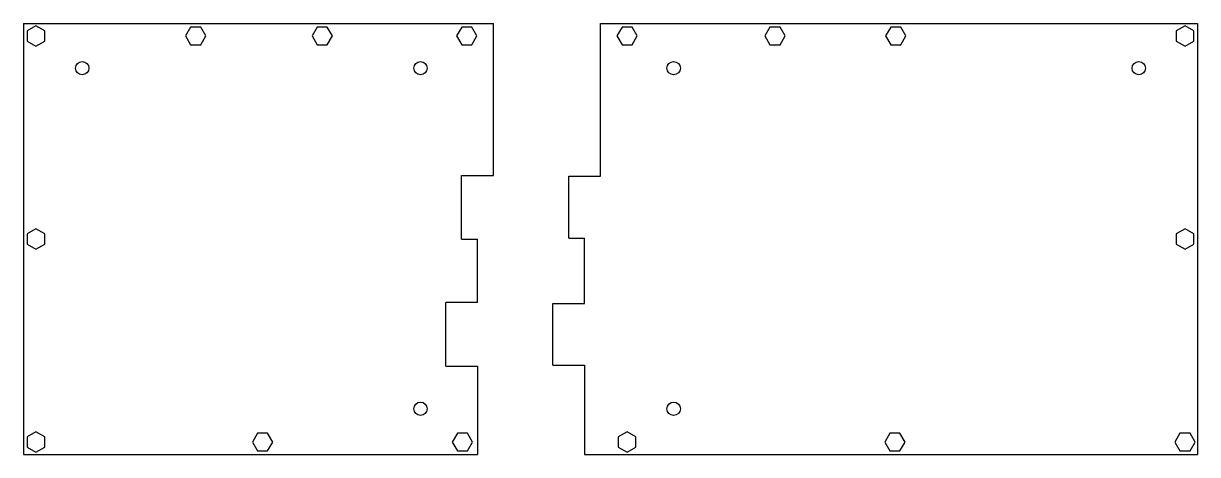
# Model space of a CAD drawing. Extents: x 320 to 672, y 331 to 460.
import ezdxf

# ---------------------------------------------------------------- set-up
doc = ezdxf.new("R2010")
doc.units = 0
doc.header["$MEASUREMENT"] = 0

msp = doc.modelspace()

# ---------------------------------------------------------------- linework, layer by layer
at = {"color": 7, "linetype": 'Continuous', "true_color": 0xffffff}
for p, q in [((319.89, 460.3), (460.72, 460.3)), ((319.89, 460.3), (319.89, 331.05)), ((460.72, 414.72), (460.72, 460.3)), ((492.84, 414.47), (492.84, 460.3)), ((492.84, 460.3), (671.77, 460.3)), ((671.77, 460.3), (671.77, 331.05)), ((451.19, 395.67), (451.19, 414.72)), ((451.19, 414.72), (460.72, 414.72)), ((483.31, 395.92), (483.31, 414.47)), ((483.31, 414.47), (492.84, 414.47)), ((451.19, 395.67), (455.96, 395.67)), ((455.96, 376.62), (455.96, 395.67)), ((483.31, 395.92), (488.08, 395.92)), ((488.08, 376.37), (488.08, 395.92)), ((446.43, 357.57), (446.43, 376.62)), ((455.96, 376.62), (446.43, 376.62)), ((478.55, 357.82), (478.55, 376.37)), ((478.55, 376.37), (488.08, 376.37)), ((446.43, 357.57), (455.95, 357.57)), ((455.95, 357.57), (455.95, 331.05)), ((478.55, 357.82), (488.08, 357.82)), ((488.08, 357.82), (488.08, 331.05)), ((319.89, 331.05), (455.95, 331.05)), ((488.08, 331.05), (671.77, 331.05))]:
    msp.add_line(p, q, dxfattribs=at)
for points in [[(320.99, 455.03), (323.63, 453.51), (326.27, 455.03), (326.27, 458.08), (323.63, 459.61), (320.99, 458.08)], [(369.97, 459.2), (368.44, 456.56), (369.97, 453.92), (373.02, 453.92), (374.54, 456.56), (373.02, 459.2)], [(407.91, 459.2), (406.39, 456.56), (407.91, 453.92), (410.96, 453.92), (412.49, 456.56), (410.96, 459.2)], [(451.23, 459.2), (449.71, 456.56), (451.23, 453.92), (454.28, 453.92), (455.81, 456.56), (454.28, 459.2)], [(502.33, 459.2), (499.28, 459.2), (497.75, 456.56), (499.28, 453.92), (502.33, 453.92), (503.85, 456.56)], [(546.67, 459.2), (543.62, 459.2), (542.09, 456.56), (543.62, 453.92), (546.67, 453.92), (548.19, 456.56)], [(582.86, 459.2), (579.81, 459.2), (578.29, 456.56), (579.81, 453.92), (582.86, 453.92), (584.39, 456.56)], [(670.67, 458.08), (668.03, 459.61), (665.39, 458.08), (665.39, 455.03), (668.03, 453.51), (670.67, 455.03)], [(326.27, 397.2), (323.63, 398.72), (320.99, 397.2), (320.99, 394.15), (323.63, 392.62), (326.27, 394.15)], [(670.67, 397.2), (668.03, 398.72), (665.39, 397.2), (665.39, 394.15), (668.03, 392.62), (670.67, 394.15)], [(320.99, 333.26), (323.63, 331.73), (326.27, 333.26), (326.27, 336.31), (323.63, 337.83), (320.99, 336.31)], [(390.02, 337.42), (388.49, 334.78), (390.02, 332.14), (393.07, 332.14), (394.59, 334.78), (393.07, 337.42)], [(454.51, 334.78), (452.99, 337.42), (449.94, 337.42), (448.41, 334.78), (449.94, 332.14), (452.99, 332.14)], [(582.59, 337.42), (579.54, 337.42), (578.01, 334.78), (579.54, 332.14), (582.59, 332.14), (584.11, 334.78)], [(669.55, 337.42), (666.5, 337.42), (664.98, 334.78), (666.5, 332.14), (669.55, 332.14), (671.08, 334.78)]]:
    msp.add_lwpolyline(points, close=True, dxfattribs=at)
at = {"color": 7, "linetype": 'Continuous'}
msp.add_lwpolyline([(498.16, 333.26), (500.8, 331.73), (503.44, 333.26), (503.44, 336.31), (500.8, 337.83), (498.16, 336.31)], close=True, dxfattribs=at)
at = {"color": 7, "linetype": 'Continuous', "true_color": 0xffffff}
for centre in [(337.5, 446.9), (438.88, 446.9), (514.76, 446.9), (654.16, 446.9), (438.88, 344.77), (514.76, 344.77)]:
    msp.add_circle(centre, 2, dxfattribs=at)

doc.saveas('drawing.dxf')
